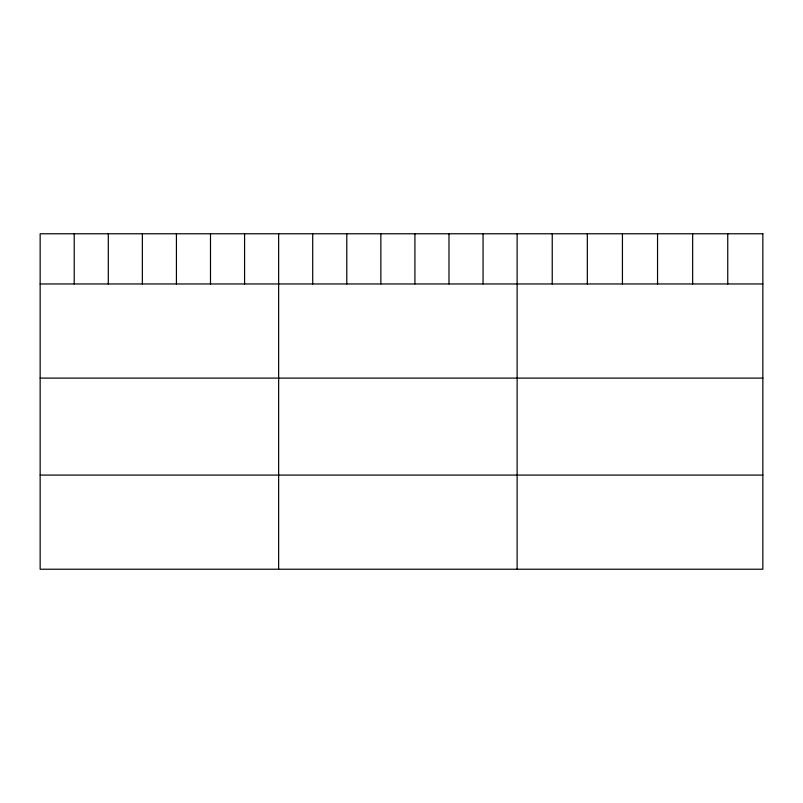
<?xml version="1.0" encoding="UTF-8"?>
<svg xmlns="http://www.w3.org/2000/svg" width="803" height="803" viewBox="0 0 803 803"><rect width="100%" height="100%" fill="white"/><g stroke="black" fill="none" stroke-linecap="round" stroke-linejoin="round"><path stroke-width="1.2" d="M40.15 283.961L762.85 283.961M40.15 378.103L762.85 378.103M40.15 475.085L762.85 475.085M727.749 233.773L727.749 283.961M692.648 233.773L692.648 283.961M657.547 233.773L657.547 283.961M622.435 233.773L622.435 283.961M587.334 233.773L587.334 283.961M552.233 233.773L552.233 283.961M517.132 233.773L517.132 569.227M483.065 233.773L483.065 283.961M448.987 233.773L448.987 283.961M414.92 233.773L414.92 283.961M380.853 233.773L380.853 283.961M346.786 233.773L346.786 283.961M312.708 233.773L312.708 283.961M278.641 233.773L278.641 569.227M244.574 233.773L244.574 283.961M210.496 233.773L210.496 283.961M176.429 233.773L176.429 283.961M142.362 233.773L142.362 283.961M108.295 233.773L108.295 283.961M74.217 233.773L74.217 283.961M762.85 233.773L40.15 233.773L40.15 569.227L762.85 569.227L762.85 233.773"/></g></svg>
